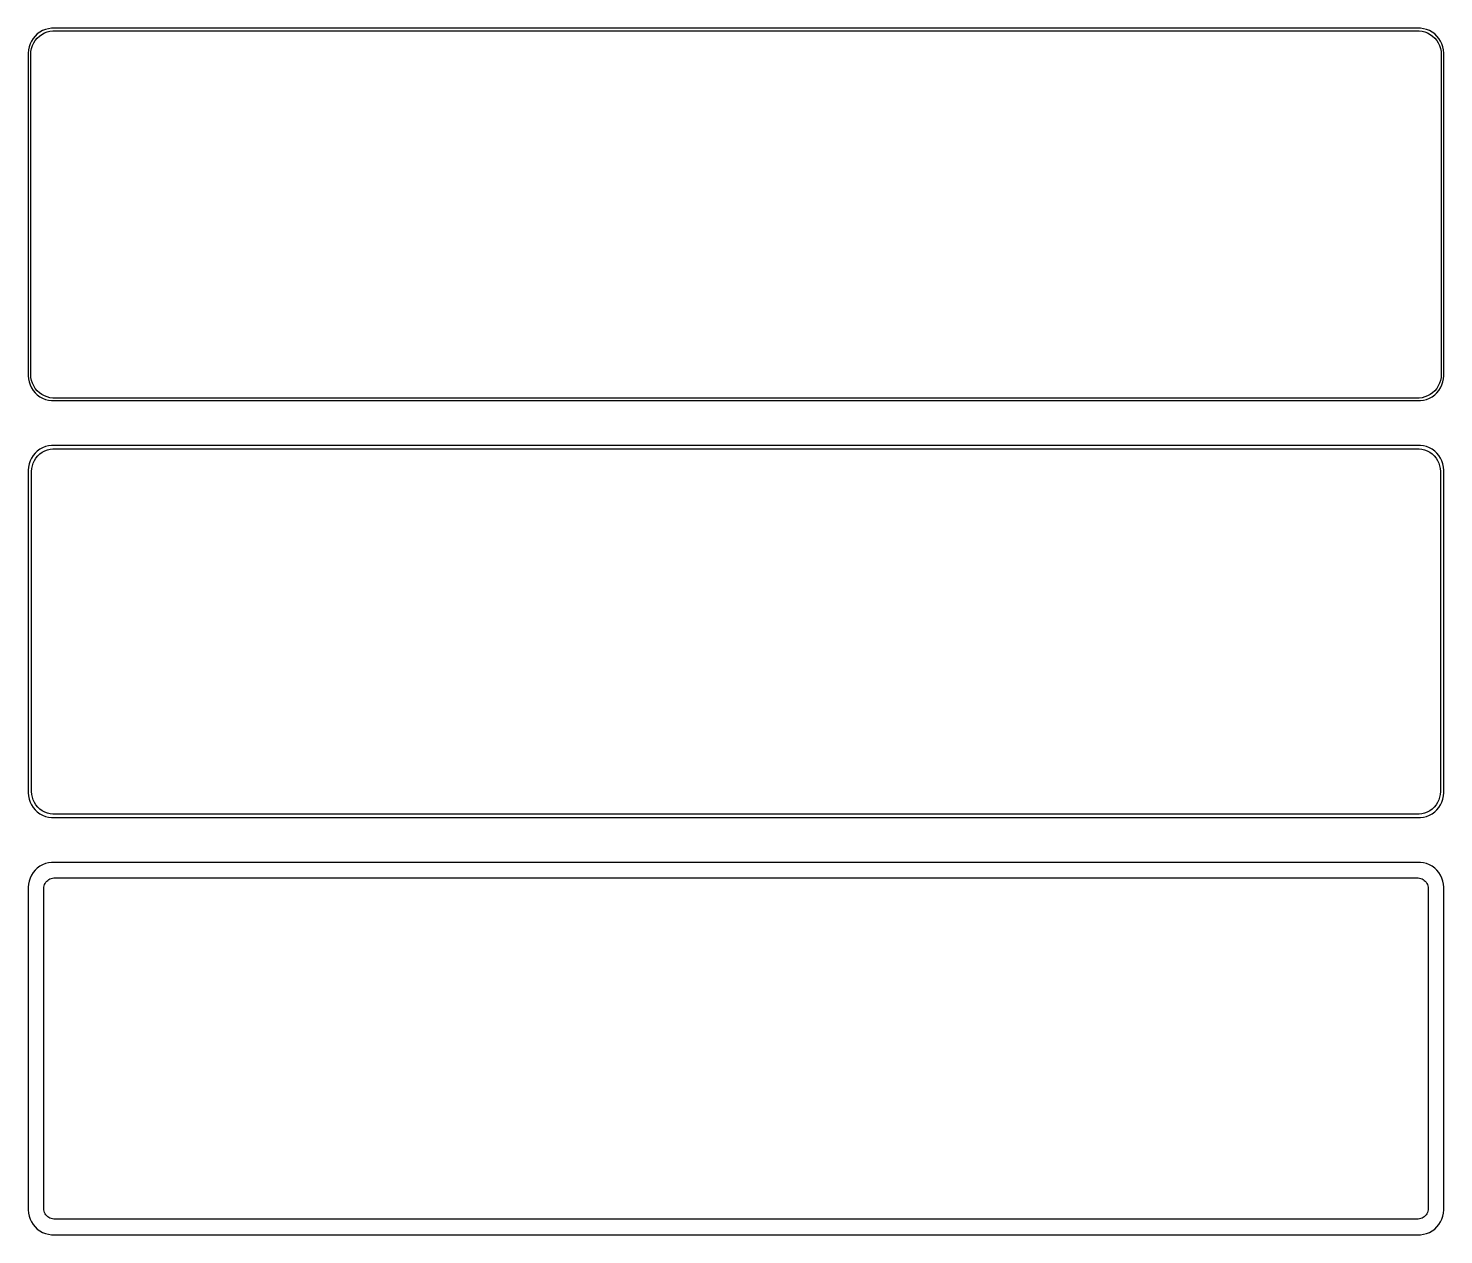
# Model space of a CAD drawing. Header units: metres. Extents: x -142 to 142, y 215 to 457.
import ezdxf

# ---------------------------------------------------------------- set-up
doc = ezdxf.new("R2010")
doc.units = ezdxf.units.M

msp = doc.modelspace()

# ---------------------------------------------------------------- linework, layer by layer
for p, q in [((-140.687, 456.353), (-141.145, 455.923)), ((-140.179, 456.722), (-140.687, 456.353)), ((-140.278, 455.91), (-139.795, 456.261)), ((-139.629, 457.024), (-140.179, 456.722)), ((-139.795, 456.261), (-139.272, 456.548)), ((-139.045, 457.255), (-139.629, 457.024)), ((-139.272, 456.548), (-138.718, 456.768)), ((-138.437, 457.411), (-139.045, 457.255)), ((-138.718, 456.768), (-138.14, 456.916)), ((-137.814, 457.49), (-138.437, 457.411)), ((-138.14, 456.916), (-137.548, 456.991)), ((137.814, 457.49), (-137.814, 457.49)), ((-137.548, 456.991), (137.548, 456.991)), ((137.548, 456.991), (138.14, 456.916)), ((138.437, 457.411), (137.814, 457.49)), ((138.14, 456.916), (138.718, 456.768)), ((139.045, 457.255), (138.437, 457.411)), ((138.718, 456.768), (139.272, 456.548)), ((139.629, 457.024), (139.045, 457.255)), ((139.272, 456.548), (139.795, 456.261)), ((140.179, 456.722), (139.629, 457.024)), ((139.795, 456.261), (140.278, 455.91)), ((140.687, 456.353), (140.179, 456.722)), ((141.145, 455.923), (140.687, 456.353)), ((-142.343, 453.743), (-142.461, 453.127)), ((-142.149, 454.341), (-142.343, 453.743)), ((-141.882, 454.909), (-142.149, 454.341)), ((-141.963, 452.845), (-141.851, 453.431)), ((-141.545, 455.439), (-141.882, 454.909)), ((-141.851, 453.431), (-141.666, 453.999)), ((-141.666, 453.999), (-141.412, 454.538)), ((-141.145, 455.923), (-141.545, 455.439)), ((-141.412, 454.538), (-141.093, 455.042)), ((-141.093, 455.042), (-140.713, 455.502)), ((-140.713, 455.502), (-140.278, 455.91)), ((140.278, 455.91), (140.713, 455.502)), ((140.713, 455.502), (141.093, 455.042)), ((141.093, 455.042), (141.412, 454.538)), ((141.545, 455.439), (141.145, 455.923)), ((141.412, 454.538), (141.666, 453.999)), ((141.882, 454.909), (141.545, 455.439)), ((141.666, 453.999), (141.851, 453.431)), ((141.851, 453.431), (141.963, 452.845)), ((142.149, 454.341), (141.882, 454.909)), ((142.343, 453.743), (142.149, 454.341)), ((142.461, 453.127), (142.343, 453.743)), ((-142.461, 453.127), (-142.5, 452.5)), ((-142.5, 452.5), (-142.5, 387.5)), ((-142, 452.25), (-141.963, 452.845)), ((-142, 387.75), (-142, 452.25)), ((141.963, 452.845), (142, 452.25)), ((142, 452.25), (142, 387.75)), ((142.5, 452.5), (142.461, 453.127)), ((142.5, 387.5), (142.5, 452.5)), ((-141.963, 387.155), (-142, 387.75)), ((142, 387.75), (141.963, 387.155)), ((-142.5, 387.5), (-142.461, 386.873)), ((-142.461, 386.873), (-142.343, 386.257)), ((-142.343, 386.257), (-142.149, 385.659)), ((-142.149, 385.659), (-141.882, 385.091)), ((-141.851, 386.569), (-141.963, 387.155)), ((-141.882, 385.091), (-141.545, 384.561)), ((-141.666, 386.001), (-141.851, 386.569)), ((-141.412, 385.462), (-141.666, 386.001)), ((-141.093, 384.958), (-141.412, 385.462)), ((-140.713, 384.498), (-141.093, 384.958)), ((141.093, 384.958), (140.713, 384.498)), ((141.412, 385.462), (141.093, 384.958)), ((141.666, 386.001), (141.412, 385.462)), ((141.545, 384.561), (141.882, 385.091)), ((141.851, 386.569), (141.666, 386.001)), ((141.963, 387.155), (141.851, 386.569)), ((141.882, 385.091), (142.149, 385.659)), ((142.149, 385.659), (142.343, 386.257)), ((142.343, 386.257), (142.461, 386.873)), ((142.461, 386.873), (142.5, 387.5)), ((-141.545, 384.561), (-141.145, 384.077)), ((-141.145, 384.077), (-140.687, 383.647)), ((-140.278, 384.09), (-140.713, 384.498)), ((-140.687, 383.647), (-140.179, 383.278)), ((-139.795, 383.739), (-140.278, 384.09)), ((-140.179, 383.278), (-139.629, 382.976)), ((-139.272, 383.452), (-139.795, 383.739)), ((-139.629, 382.976), (-139.045, 382.745)), ((-138.718, 383.232), (-139.272, 383.452)), ((-139.045, 382.745), (-138.437, 382.589)), ((-138.14, 383.084), (-138.718, 383.232)), ((-138.437, 382.589), (-137.814, 382.51)), ((-137.548, 383.009), (-138.14, 383.084)), ((-137.814, 382.51), (137.814, 382.51)), ((137.548, 383.009), (-137.548, 383.009)), ((138.14, 383.084), (137.548, 383.009)), ((137.814, 382.51), (138.437, 382.589)), ((138.718, 383.232), (138.14, 383.084)), ((138.437, 382.589), (139.045, 382.745)), ((139.272, 383.452), (138.718, 383.232)), ((139.045, 382.745), (139.629, 382.976)), ((139.795, 383.739), (139.272, 383.452)), ((139.629, 382.976), (140.179, 383.278)), ((140.278, 384.09), (139.795, 383.739)), ((140.179, 383.278), (140.687, 383.647)), ((140.713, 384.498), (140.278, 384.09)), ((140.687, 383.647), (141.145, 384.077)), ((141.145, 384.077), (141.545, 384.561)), ((-138.437, 373.411), (-139.045, 373.255)), ((-137.814, 373.49), (-138.437, 373.411)), ((137.814, 373.49), (-137.814, 373.49)), ((138.437, 373.411), (137.814, 373.49)), ((139.045, 373.255), (138.437, 373.411)), ((-141.882, 370.909), (-142.149, 370.341)), ((-141.545, 371.439), (-141.882, 370.909)), ((-141.145, 371.923), (-141.545, 371.439)), ((-141.262, 370.456), (-140.954, 370.941)), ((-140.687, 372.353), (-141.145, 371.923)), ((-140.954, 370.941), (-140.588, 371.384)), ((-140.179, 372.722), (-140.687, 372.353)), ((-140.588, 371.384), (-140.168, 371.778)), ((-139.629, 373.024), (-140.179, 372.722)), ((-140.168, 371.778), (-139.703, 372.116)), ((-139.703, 372.116), (-139.199, 372.393)), ((-139.045, 373.255), (-139.629, 373.024)), ((-139.199, 372.393), (-138.665, 372.604)), ((-138.665, 372.604), (-138.108, 372.747)), ((-138.108, 372.747), (-137.537, 372.819)), ((-137.537, 372.819), (137.537, 372.819)), ((137.537, 372.819), (138.108, 372.747)), ((138.108, 372.747), (138.665, 372.604)), ((138.665, 372.604), (139.199, 372.393)), ((139.629, 373.024), (139.045, 373.255)), ((139.199, 372.393), (139.703, 372.116)), ((140.179, 372.722), (139.629, 373.024)), ((139.703, 372.116), (140.168, 371.778)), ((140.168, 371.778), (140.588, 371.384)), ((140.687, 372.353), (140.179, 372.722)), ((140.588, 371.384), (140.954, 370.941)), ((141.145, 371.923), (140.687, 372.353)), ((140.954, 370.941), (141.262, 370.456)), ((141.545, 371.439), (141.145, 371.923)), ((141.882, 370.909), (141.545, 371.439)), ((142.149, 370.341), (141.882, 370.909)), ((-142.461, 369.127), (-142.5, 368.5)), ((-142.5, 368.5), (-142.5, 303.5)), ((-142.343, 369.743), (-142.461, 369.127)), ((-142.149, 370.341), (-142.343, 369.743)), ((-141.828, 368.25), (-141.792, 368.824)), ((-141.828, 303.75), (-141.828, 368.25)), ((-141.792, 368.824), (-141.685, 369.389)), ((-141.685, 369.389), (-141.507, 369.935)), ((-141.507, 369.935), (-141.262, 370.456)), ((141.262, 370.456), (141.507, 369.935)), ((141.507, 369.935), (141.685, 369.389)), ((141.685, 369.389), (141.792, 368.824)), ((141.792, 368.824), (141.828, 368.25)), ((141.828, 368.25), (141.828, 303.75)), ((142.343, 369.743), (142.149, 370.341)), ((142.461, 369.127), (142.343, 369.743)), ((142.5, 368.5), (142.461, 369.127)), ((142.5, 303.5), (142.5, 368.5)), ((-142.5, 303.5), (-142.461, 302.873)), ((-142.461, 302.873), (-142.343, 302.257)), ((-142.343, 302.257), (-142.149, 301.659)), ((-141.792, 303.176), (-141.828, 303.75)), ((-141.685, 302.611), (-141.792, 303.176)), ((-141.507, 302.065), (-141.685, 302.611)), ((141.685, 302.611), (141.507, 302.065)), ((141.792, 303.176), (141.685, 302.611)), ((141.828, 303.75), (141.792, 303.176)), ((142.149, 301.659), (142.343, 302.257)), ((142.343, 302.257), (142.461, 302.873)), ((142.461, 302.873), (142.5, 303.5)), ((-142.149, 301.659), (-141.882, 301.091)), ((-141.882, 301.091), (-141.545, 300.561)), ((-141.545, 300.561), (-141.145, 300.077)), ((-141.262, 301.544), (-141.507, 302.065)), ((-140.954, 301.059), (-141.262, 301.544)), ((-141.145, 300.077), (-140.687, 299.647)), ((-140.588, 300.616), (-140.954, 301.059)), ((-140.687, 299.647), (-140.179, 299.278)), ((-140.168, 300.222), (-140.588, 300.616)), ((-140.179, 299.278), (-139.629, 298.976)), ((-139.703, 299.884), (-140.168, 300.222)), ((-139.199, 299.607), (-139.703, 299.884)), ((-138.665, 299.396), (-139.199, 299.607)), ((-138.108, 299.253), (-138.665, 299.396)), ((-137.537, 299.181), (-138.108, 299.253)), ((138.108, 299.253), (137.537, 299.181)), ((138.665, 299.396), (138.108, 299.253)), ((139.199, 299.607), (138.665, 299.396)), ((139.703, 299.884), (139.199, 299.607)), ((139.629, 298.976), (140.179, 299.278)), ((140.168, 300.222), (139.703, 299.884)), ((140.588, 300.616), (140.168, 300.222)), ((140.179, 299.278), (140.687, 299.647)), ((140.954, 301.059), (140.588, 300.616)), ((140.687, 299.647), (141.145, 300.077)), ((141.262, 301.544), (140.954, 301.059)), ((141.145, 300.077), (141.545, 300.561)), ((141.507, 302.065), (141.262, 301.544)), ((141.545, 300.561), (141.882, 301.091)), ((141.882, 301.091), (142.149, 301.659)), ((-139.629, 298.976), (-139.045, 298.745)), ((-139.045, 298.745), (-138.437, 298.589)), ((-138.437, 298.589), (-137.814, 298.51)), ((-137.814, 298.51), (137.814, 298.51)), ((137.537, 299.181), (-137.537, 299.181)), ((137.814, 298.51), (138.437, 298.589)), ((138.437, 298.589), (139.045, 298.745)), ((139.045, 298.745), (139.629, 298.976)), ((-141.145, 287.923), (-141.545, 287.439)), ((-140.687, 288.353), (-141.145, 287.923)), ((-140.179, 288.722), (-140.687, 288.353)), ((-139.629, 289.024), (-140.179, 288.722)), ((-139.045, 289.255), (-139.629, 289.024)), ((-138.437, 289.411), (-139.045, 289.255)), ((-137.814, 289.49), (-138.437, 289.411)), ((137.814, 289.49), (-137.814, 289.49)), ((138.437, 289.411), (137.814, 289.49)), ((139.045, 289.255), (138.437, 289.411)), ((139.629, 289.024), (139.045, 289.255)), ((140.179, 288.722), (139.629, 289.024)), ((140.687, 288.353), (140.179, 288.722)), ((141.145, 287.923), (140.687, 288.353)), ((141.545, 287.439), (141.145, 287.923)), ((-142.461, 285.127), (-142.5, 284.5)), ((-142.343, 285.743), (-142.461, 285.127)), ((-142.149, 286.341), (-142.343, 285.743)), ((-141.882, 286.909), (-142.149, 286.341)), ((-141.545, 287.439), (-141.882, 286.909)), ((-139.293, 284.775), (-139.211, 285.027)), ((-139.211, 285.027), (-139.099, 285.266)), ((-139.099, 285.266), (-138.957, 285.49)), ((-138.957, 285.49), (-138.788, 285.694)), ((-138.788, 285.694), (-138.595, 285.875)), ((-138.595, 285.875), (-138.38, 286.031)), ((-138.38, 286.031), (-138.148, 286.159)), ((-138.148, 286.159), (-137.902, 286.256)), ((-137.902, 286.256), (-137.645, 286.322)), ((-137.645, 286.322), (-137.382, 286.355)), ((-137.382, 286.355), (137.382, 286.355)), ((137.382, 286.355), (137.645, 286.322)), ((137.645, 286.322), (137.902, 286.256)), ((137.902, 286.256), (138.148, 286.159)), ((138.148, 286.159), (138.38, 286.031)), ((138.38, 286.031), (138.595, 285.875)), ((138.595, 285.875), (138.788, 285.694)), ((138.788, 285.694), (138.957, 285.49)), ((138.957, 285.49), (139.099, 285.266)), ((139.099, 285.266), (139.211, 285.027)), ((139.211, 285.027), (139.293, 284.775)), ((141.882, 286.909), (141.545, 287.439)), ((142.149, 286.341), (141.882, 286.909)), ((142.343, 285.743), (142.149, 286.341)), ((142.461, 285.127), (142.343, 285.743)), ((142.5, 284.5), (142.461, 285.127)), ((-142.5, 284.5), (-142.5, 219.5)), ((-139.36, 284.25), (-139.343, 284.514)), ((-139.36, 219.75), (-139.36, 284.25)), ((-139.343, 284.514), (-139.293, 284.775)), ((139.293, 284.775), (139.343, 284.514)), ((139.343, 284.514), (139.36, 284.25)), ((139.36, 284.25), (139.36, 219.75)), ((142.5, 219.5), (142.5, 284.5)), ((-142.5, 219.5), (-142.461, 218.873)), ((-139.343, 219.486), (-139.36, 219.75)), ((-139.293, 219.225), (-139.343, 219.486)), ((139.343, 219.486), (139.293, 219.225)), ((139.36, 219.75), (139.343, 219.486)), ((142.461, 218.873), (142.5, 219.5)), ((-142.461, 218.873), (-142.343, 218.257)), ((-142.343, 218.257), (-142.149, 217.659)), ((-142.149, 217.659), (-141.882, 217.091)), ((-141.882, 217.091), (-141.545, 216.561)), ((-139.211, 218.973), (-139.293, 219.225)), ((-139.099, 218.734), (-139.211, 218.973)), ((-138.957, 218.51), (-139.099, 218.734)), ((-138.788, 218.306), (-138.957, 218.51)), ((-138.595, 218.125), (-138.788, 218.306)), ((-138.38, 217.969), (-138.595, 218.125)), ((-138.148, 217.841), (-138.38, 217.969)), ((-137.902, 217.744), (-138.148, 217.841)), ((-137.645, 217.678), (-137.902, 217.744)), ((-137.382, 217.645), (-137.645, 217.678)), ((137.382, 217.645), (-137.382, 217.645)), ((137.645, 217.678), (137.382, 217.645)), ((137.902, 217.744), (137.645, 217.678)), ((138.148, 217.841), (137.902, 217.744)), ((138.38, 217.969), (138.148, 217.841)), ((138.595, 218.125), (138.38, 217.969)), ((138.788, 218.306), (138.595, 218.125)), ((138.957, 218.51), (138.788, 218.306)), ((139.099, 218.734), (138.957, 218.51)), ((139.211, 218.973), (139.099, 218.734)), ((139.293, 219.225), (139.211, 218.973)), ((141.545, 216.561), (141.882, 217.091)), ((141.882, 217.091), (142.149, 217.659)), ((142.149, 217.659), (142.343, 218.257)), ((142.343, 218.257), (142.461, 218.873)), ((-141.545, 216.561), (-141.145, 216.077)), ((-141.145, 216.077), (-140.687, 215.647)), ((-140.687, 215.647), (-140.179, 215.278)), ((-140.179, 215.278), (-139.629, 214.976)), ((-139.629, 214.976), (-139.045, 214.745)), ((-139.045, 214.745), (-138.437, 214.589)), ((-138.437, 214.589), (-137.814, 214.51)), ((-137.814, 214.51), (137.814, 214.51)), ((137.814, 214.51), (138.437, 214.589)), ((138.437, 214.589), (139.045, 214.745)), ((139.045, 214.745), (139.629, 214.976)), ((139.629, 214.976), (140.179, 215.278)), ((140.179, 215.278), (140.687, 215.647)), ((140.687, 215.647), (141.145, 216.077)), ((141.145, 216.077), (141.545, 216.561))]:
    msp.add_line(p, q)

doc.saveas('drawing.dxf')
